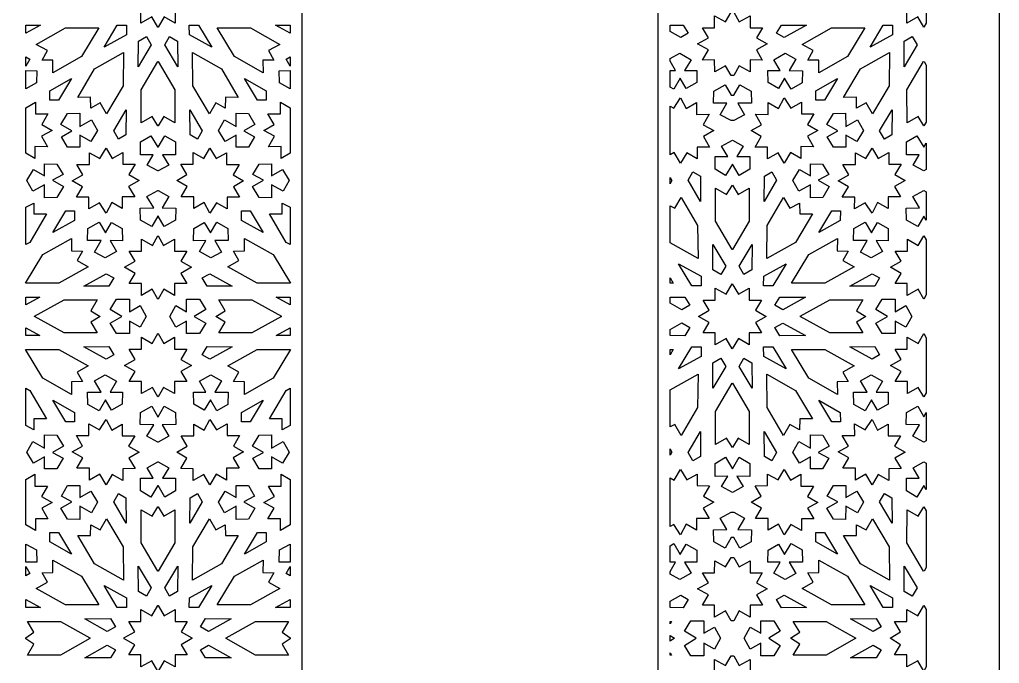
# Model space of a CAD drawing. Extents: x -345 to 345, y -870 to 870.
# Drawn here: x -56.7 to 345, y 205.9 to 469.9 of the extents above; entities that cross this region are included whole.
import ezdxf

# ---------------------------------------------------------------- set-up
doc = ezdxf.new("R2010")
doc.units = 0
doc.layers.add('LAYER_1', color=18, linetype='CONTINUOUS')
doc.layers.add('LAYER_2', color=4, linetype='CONTINUOUS')

msp = doc.modelspace()

# ---------------------------------------------------------------- linework, layer by layer
at = {"layer": 'LAYER_1'}
for points in [[(-345, -870), (345, -870), (345, 870), (-345, 870)], [(315, 491.99), (315, 468.44), (314.01, 466.79), (311.51, 470.99), (307.04, 468.47), (307.05, 473.38), (302.04, 473.39), (304.49, 477.53), (300.15, 480.22), (304.49, 482.91), (302.04, 487.05), (307.05, 487.06), (307.04, 491.97), (311.51, 489.45), (314.01, 493.64)], [(-48.17, 467.65), (-54.17, 464.35), (-54.17, 467.66)], [(-24.26, 466.47), (-31.35, 454.74), (-43.09, 448.12), (-43.05, 453.25), (-47.55, 453.33), (-45.36, 457.18), (-49.91, 459.74), (-37.94, 466.49)], [(-12.9, 463.67), (-22.07, 458.56), (-16.68, 467.57), (-12.85, 467.58)], [(16.68, 467.57), (22.07, 458.56), (12.9, 463.67), (12.85, 467.58)], [(49.91, 459.74), (45.36, 457.18), (47.55, 453.33), (43.05, 453.25), (43.09, 448.12), (31.35, 454.74), (24.26, 466.47), (37.94, 466.49)], [(54.17, 464.35), (48.17, 467.65), (54.17, 467.66)], [(217.42, 464.33), (214.34, 462.6), (210, 464.99), (210, 467.66), (215.39, 467.67)], [(265.86, 467.65), (256.69, 462.6), (253.61, 464.33), (255.64, 467.67)], [(289.78, 466.47), (282.69, 454.74), (270.95, 448.12), (270.98, 453.25), (266.49, 453.33), (268.68, 457.18), (264.13, 459.74), (276.1, 466.49)], [(301.13, 463.67), (291.97, 458.56), (297.36, 467.57), (301.19, 467.58)], [(-2.78, 459.54), (-8.09, 450.6), (-8.05, 461.05), (-4.74, 462.95)], [(8.05, 461.05), (8.09, 450.6), (2.78, 459.54), (4.74, 462.95)], [(311.25, 459.54), (305.95, 450.6), (305.99, 461.05), (309.29, 462.95)], [(-52.51, 453.7), (-54.17, 450.84), (-54.17, 454.59)], [(-14.28, 442.78), (-21.07, 431.29), (-23.66, 435.76), (-27.59, 433.63), (-27.66, 438.03), (-32.9, 438.02), (-25.98, 449.73), (-14.12, 456.42)], [(25.98, 449.73), (32.9, 438.02), (27.66, 438.03), (27.59, 433.63), (23.66, 435.76), (21.07, 431.29), (14.28, 442.78), (14.12, 456.42)], [(54.17, 450.84), (52.51, 453.7), (54.17, 454.59)], [(218.55, 453.46), (215.94, 449.02), (220.94, 449.06), (220.89, 444.11), (216.56, 441.59), (214.08, 445.84), (211.47, 441.41), (210, 442.23), (210, 448.98), (212.24, 448.99), (210, 452.85), (210, 453.96), (213.93, 456.08)], [(261.53, 453.7), (258.79, 448.99), (264.32, 448.95), (264.19, 444.01), (259.56, 441.41), (256.95, 445.84), (254.48, 441.59), (250.14, 444.11), (250.09, 449.06), (255.09, 449.02), (252.48, 453.46), (257.1, 456.08)], [(299.76, 442.78), (292.97, 431.29), (290.38, 435.76), (286.44, 433.63), (286.38, 438.03), (281.13, 438.02), (288.06, 449.73), (299.92, 456.42)], [(6.94, 441.05), (6.92, 427.52), (2.39, 430.11), (0.02, 426.33), (0, 426.37), (-0.02, 426.33), (-2.39, 430.11), (-6.92, 427.52), (-6.94, 441.05), (-0.12, 452.68), (-0.02, 452.61), (0, 452.63), (0.02, 452.61), (0.12, 452.68)], [(315, 451.16), (315, 427.91), (314.01, 426.33), (311.64, 430.11), (307.12, 427.52), (307.1, 441.05), (313.92, 452.68), (314.01, 452.61), (314.11, 452.68)], [(-49.72, 448.95), (-49.85, 444.01), (-54.17, 441.58), (-54.17, 448.98)], [(54.17, 441.58), (49.85, 444.01), (49.72, 448.95), (54.17, 448.98)], [(-40.8, 436.85), (-44.35, 436.84), (-44.3, 440.73), (-35.43, 445.73)], [(44.3, 440.73), (44.35, 436.84), (40.8, 436.85), (35.43, 445.73)], [(243.16, 440.62), (243.3, 435.68), (237.78, 435.62), (240.53, 430.92), (236.06, 428.53), (236.05, 428.53), (235.52, 428.53), (234.98, 428.53), (234.98, 428.53), (230.5, 430.92), (233.26, 435.62), (227.73, 435.68), (227.87, 440.62), (232.51, 443.21), (234.98, 438.93), (234.98, 438.93), (235.52, 438.93), (236.05, 438.93), (236.06, 438.93), (238.52, 443.21)], [(273.24, 436.85), (269.68, 436.84), (269.74, 440.73), (278.61, 445.73)], [(-50.18, 431.22), (-45.11, 431.2), (-47.66, 426.9), (-43.44, 424.49), (-47.78, 422.05), (-45.3, 417.79), (-50.45, 417.81), (-50.46, 412.98), (-54.17, 415.1), (-54.17, 433.75), (-50.18, 436)], [(54.17, 433.75), (54.17, 415.1), (50.46, 412.98), (50.45, 417.81), (45.3, 417.79), (47.78, 422.05), (43.44, 424.49), (47.66, 426.9), (45.11, 431.2), (50.18, 431.22), (50.18, 436)], [(216.59, 433.44), (220.85, 435.87), (220.86, 431.04), (226.01, 431.06), (223.53, 426.8), (227.87, 424.36), (223.65, 421.95), (226.2, 417.65), (221.12, 417.63), (221.13, 412.85), (216.79, 415.29), (214.3, 411.04), (211.71, 415.41), (210, 414.43), (210, 434.41), (211.51, 433.56), (214.29, 437.82)], [(259.52, 433.56), (263.86, 436), (263.85, 431.22), (268.92, 431.2), (266.38, 426.9), (270.6, 424.49), (266.25, 422.05), (268.74, 417.79), (263.59, 417.81), (263.58, 412.98), (259.32, 415.41), (256.74, 411.04), (254.24, 415.29), (249.9, 412.85), (249.91, 417.63), (244.83, 417.65), (247.38, 421.95), (243.16, 424.36), (247.51, 426.8), (245.02, 431.06), (250.17, 431.04), (250.18, 435.87), (254.44, 433.44), (256.74, 437.82)], [(-32.05, 426.09), (-27.24, 428.77), (-24.83, 424.42), (-27.51, 419.9), (-32.03, 422.47), (-32.01, 417.57), (-37.05, 417.63), (-39.61, 421.89), (-35.27, 424.31), (-39.78, 426.87), (-37.12, 431.4), (-32.07, 431.51)], [(-13.14, 422.61), (-16.21, 420.85), (-18.16, 424.25), (-13.05, 432.94)], [(18.16, 424.25), (16.21, 420.85), (13.14, 422.61), (13.05, 432.94)], [(37.12, 431.4), (39.78, 426.87), (35.27, 424.31), (39.61, 421.89), (37.05, 417.63), (32.01, 417.57), (32.03, 422.47), (27.51, 419.9), (24.83, 424.42), (27.24, 428.77), (32.05, 426.09), (32.07, 431.51)], [(281.99, 426.09), (286.8, 428.77), (289.21, 424.42), (286.52, 419.9), (282.01, 422.47), (282.03, 417.57), (276.98, 417.63), (274.42, 421.89), (278.77, 424.31), (274.25, 426.87), (276.92, 431.4), (281.96, 431.51)], [(300.9, 422.61), (297.83, 420.85), (295.88, 424.25), (300.98, 432.94)], [(7.17, 419.72), (7.15, 414.49), (1.92, 414.5), (4.44, 410.27), (0.02, 407.85), (0, 407.86), (-0.02, 407.85), (-4.44, 410.27), (-1.92, 414.5), (-7.15, 414.49), (-7.17, 419.72), (-2.86, 422.3), (-0.02, 417.63), (0, 417.67), (0.02, 417.63), (2.86, 422.3)], [(314.01, 417.63), (315, 419.25), (315, 408.39), (314.01, 407.85), (309.59, 410.27), (312.11, 414.5), (306.89, 414.49), (306.87, 419.72), (311.17, 422.3)], [(239.92, 418.03), (237.4, 413.79), (242.63, 413.8), (242.64, 408.57), (238.34, 405.99), (235.52, 410.66), (232.69, 405.99), (228.39, 408.57), (228.41, 413.8), (233.63, 413.79), (231.11, 418.03), (235.52, 420.44)], [(-18.76, 413), (-14.42, 415.44), (-14.43, 410.66), (-9.36, 410.64), (-11.9, 406.34), (-7.68, 403.93), (-12.03, 401.49), (-9.54, 397.23), (-14.69, 397.25), (-14.7, 392.42), (-18.96, 394.85), (-21.26, 390.47), (-24.04, 394.74), (-28.38, 392.29), (-28.37, 397.07), (-33.45, 397.09), (-30.9, 401.39), (-35.12, 403.8), (-30.77, 406.24), (-33.26, 410.5), (-28.11, 410.48), (-28.1, 415.31), (-23.84, 412.88), (-21.26, 417.25)], [(23.84, 412.88), (28.1, 415.31), (28.11, 410.48), (33.26, 410.5), (30.77, 406.24), (35.12, 403.8), (30.9, 401.39), (33.45, 397.09), (28.37, 397.07), (28.38, 392.29), (24.04, 394.74), (21.26, 390.47), (18.96, 394.85), (14.7, 392.42), (14.69, 397.25), (9.54, 397.23), (12.03, 401.49), (7.68, 403.93), (11.9, 406.34), (9.36, 410.64), (14.43, 410.66), (14.42, 415.44), (18.76, 413), (21.26, 417.25)], [(295.27, 413), (299.61, 415.44), (299.61, 410.66), (304.68, 410.64), (302.14, 406.34), (306.35, 403.93), (302.01, 401.49), (304.49, 397.23), (299.34, 397.25), (299.33, 392.42), (295.07, 394.85), (292.77, 390.47), (290, 394.74), (285.65, 392.29), (285.66, 397.07), (280.59, 397.09), (283.13, 401.39), (278.92, 403.8), (283.26, 406.24), (280.77, 410.5), (285.93, 410.48), (285.93, 415.31), (290.19, 412.88), (292.78, 417.25)], [(-41.51, 410.66), (-38.94, 406.4), (-43.29, 403.99), (-38.77, 401.42), (-41.44, 396.89), (-46.48, 396.78), (-46.51, 402.2), (-51.32, 399.53), (-53.73, 403.87), (-51.05, 408.39), (-46.53, 405.82), (-46.55, 410.72)], [(46.53, 405.82), (51.05, 408.39), (53.73, 403.87), (51.32, 399.53), (46.51, 402.2), (46.48, 396.78), (41.44, 396.89), (38.77, 401.42), (43.29, 403.99), (38.94, 406.4), (41.51, 410.66), (46.55, 410.72)], [(272.53, 410.66), (275.09, 406.4), (270.74, 403.99), (275.26, 401.42), (272.6, 396.89), (267.55, 396.78), (267.53, 402.2), (262.72, 399.53), (260.3, 403.87), (262.99, 408.39), (267.51, 405.82), (267.49, 410.72)], [(222.42, 405.68), (222.5, 395.35), (217.4, 404.04), (219.35, 407.44)], [(253.63, 404.04), (248.53, 395.35), (248.62, 405.68), (251.68, 407.44)], [(210.73, 403.87), (210, 402.56), (210, 405.1)], [(237.87, 398.18), (242.39, 400.78), (242.42, 387.24), (235.59, 375.61), (235.52, 375.68), (235.44, 375.61), (228.62, 387.24), (228.64, 400.78), (233.16, 398.18), (235.52, 401.96)], [(4.52, 397.37), (1.76, 392.67), (7.29, 392.61), (7.15, 387.67), (2.51, 385.08), (0.04, 389.36), (0.03, 389.36), (0.02, 389.36), (0.01, 389.36), (0.01, 389.36), (0, 389.35), (-0.01, 389.36), (-0.01, 389.36), (-0.02, 389.36), (-0.03, 389.36), (-0.04, 389.36), (-2.51, 385.08), (-7.15, 387.67), (-7.29, 392.61), (-1.76, 392.67), (-4.52, 397.37), (-0.04, 399.76), (-0.04, 399.76), (-0.03, 399.76), (-0.03, 399.76), (-0.02, 399.76), (-0.02, 399.76), (-0.01, 399.76), (-0.01, 399.76), (-0.01, 399.76), (0, 399.76), (0.01, 399.76), (0.01, 399.76), (0.01, 399.76), (0.02, 399.76), (0.02, 399.76), (0.03, 399.76), (0.03, 399.76), (0.04, 399.76), (0.04, 399.76)], [(315, 399.24), (315, 387.68), (314.03, 389.36), (314.02, 389.36), (314.01, 389.36), (314, 389.36), (314, 389.36), (311.53, 385.08), (306.89, 387.67), (306.75, 392.61), (312.28, 392.67), (309.52, 397.37), (314, 399.76), (314, 399.76), (314, 399.76), (314.01, 399.76), (314.01, 399.76), (314.02, 399.76), (314.02, 399.76), (314.03, 399.76), (314.03, 399.76)], [(-50.9, 390.26), (-45.66, 390.27), (-52.58, 378.56), (-54.17, 377.66), (-54.17, 392.92), (-50.96, 394.67)], [(54.17, 392.92), (54.17, 377.66), (52.58, 378.56), (45.66, 390.27), (50.9, 390.26), (50.96, 394.67)], [(221.28, 385.51), (221.44, 371.87), (210, 378.32), (210, 393.56), (211.89, 392.53), (214.49, 397)], [(259.14, 392.53), (263.07, 394.67), (263.14, 390.26), (268.38, 390.27), (261.45, 378.56), (249.6, 371.87), (249.75, 385.51), (256.54, 397)], [(-34.26, 387.56), (-43.13, 382.56), (-37.76, 391.44), (-34.2, 391.45)], [(37.76, 391.44), (43.13, 382.56), (34.26, 387.56), (34.2, 391.45)], [(279.77, 387.56), (270.91, 382.56), (276.28, 391.44), (279.83, 391.45)], [(-21.48, 382.45), (-19, 386.7), (-14.66, 384.18), (-14.61, 379.23), (-19.61, 379.27), (-17.01, 374.83), (-21.63, 372.21), (-26.05, 374.59), (-23.31, 379.3), (-28.84, 379.34), (-28.71, 384.29), (-24.08, 386.89)], [(28.71, 384.29), (28.84, 379.34), (23.31, 379.3), (26.05, 374.59), (21.63, 372.21), (17.01, 374.83), (19.61, 379.27), (14.61, 379.23), (14.66, 384.18), (19, 386.7), (21.48, 382.45), (24.08, 386.89)], [(292.56, 382.45), (295.04, 386.7), (299.38, 384.18), (299.42, 379.23), (294.43, 379.27), (297.03, 374.83), (292.41, 372.21), (287.99, 374.59), (290.73, 379.3), (285.2, 379.34), (285.32, 384.29), (289.96, 386.89)], [(-35.5, 375.04), (-31.01, 374.96), (-33.2, 371.11), (-28.65, 368.55), (-40.62, 361.8), (-54.3, 361.82), (-47.21, 373.56), (-35.47, 380.18)], [(2.29, 377.32), (6.75, 379.86), (6.76, 374.95), (11.77, 374.97), (9.35, 370.82), (13.74, 368.34), (9.36, 365.83), (11.81, 361.69), (6.8, 361.69), (6.81, 356.78), (2.34, 359.3), (0.02, 355.28), (0, 355.32), (-0.02, 355.28), (-2.34, 359.3), (-6.81, 356.78), (-6.8, 361.69), (-11.81, 361.69), (-9.36, 365.83), (-13.74, 368.34), (-9.35, 370.82), (-11.77, 374.97), (-6.76, 374.95), (-6.75, 379.86), (-2.29, 377.32), (-0.02, 381.24), (0, 381.2), (0.02, 381.24)], [(47.21, 373.56), (54.3, 361.82), (40.62, 361.8), (28.65, 368.55), (33.2, 371.11), (31.01, 374.96), (35.5, 375.04), (35.47, 380.18)], [(232.77, 368.76), (230.81, 365.34), (227.5, 367.24), (227.46, 377.69)], [(243.53, 367.24), (240.22, 365.34), (238.26, 368.76), (243.57, 377.69)], [(278.53, 375.04), (283.03, 374.96), (280.84, 371.11), (285.39, 368.55), (273.41, 361.8), (259.73, 361.82), (266.83, 373.56), (278.56, 380.18)], [(315, 379.54), (315, 356.99), (314.01, 355.28), (311.69, 359.3), (307.23, 356.78), (307.24, 361.69), (302.23, 361.69), (304.68, 365.83), (300.29, 368.34), (304.69, 370.82), (302.26, 374.97), (307.27, 374.95), (307.29, 379.86), (311.74, 377.32), (314.01, 381.24)], [(222.65, 364.63), (222.71, 360.71), (218.88, 360.72), (213.49, 369.73)], [(252.16, 360.72), (248.32, 360.71), (248.38, 364.63), (257.54, 369.73)], [(-18.13, 363.96), (-20.17, 360.62), (-30.38, 360.64), (-21.21, 365.7)], [(30.38, 360.64), (20.17, 360.62), (18.13, 363.96), (21.21, 365.7)], [(295.9, 363.96), (293.87, 360.62), (283.65, 360.64), (292.82, 365.7)], [(211.3, 361.82), (210, 361.82), (210, 363.97)], [(237.96, 357.3), (242.43, 359.82), (242.42, 354.91), (247.43, 354.91), (244.98, 350.77), (249.36, 348.2), (244.98, 345.63), (247.43, 341.49), (242.42, 341.48), (242.43, 336.58), (237.96, 339.09), (235.47, 334.9), (232.98, 339.09), (228.52, 336.58), (228.52, 341.48), (223.52, 341.49), (225.96, 345.63), (221.58, 348.2), (225.96, 350.77), (223.52, 354.91), (228.52, 354.91), (228.52, 359.82), (232.98, 357.3), (235.47, 361.5)], [(-48.5, 356.07), (-54.17, 352.89), (-54.17, 356.1)], [(-27.59, 350.53), (-23.73, 348.2), (-27.59, 345.87), (-24.96, 341.42), (-38.5, 341.45), (-50.6, 348.17), (-50.56, 348.2), (-50.6, 348.23), (-38.5, 354.95), (-24.96, 354.97)], [(-11.67, 355.24), (-11.66, 350.12), (-7.35, 352.6), (-4.87, 348.2), (-7.35, 343.79), (-11.66, 346.28), (-11.67, 341.16), (-17, 341.15), (-19.62, 345.38), (-14.85, 348.2), (-19.62, 351.02), (-17, 355.24)], [(19.62, 351.02), (14.85, 348.2), (19.62, 345.38), (17, 341.15), (11.67, 341.16), (11.66, 346.28), (7.35, 343.79), (4.87, 348.2), (7.35, 352.6), (11.66, 350.12), (11.67, 355.24), (17, 355.24)], [(38.5, 354.95), (50.6, 348.23), (50.56, 348.2), (50.6, 348.17), (38.5, 341.45), (24.96, 341.42), (27.59, 345.87), (23.73, 348.2), (27.59, 350.53), (24.96, 354.97)], [(54.17, 352.89), (48.5, 356.07), (54.17, 356.1)], [(218.07, 352.78), (214.77, 350.91), (214.75, 350.92), (214.73, 350.91), (210, 353.55), (210, 356.1), (216, 356.14)], [(265.47, 356.07), (256.24, 350.92), (252.94, 352.78), (254.99, 356.14)], [(286.36, 350.53), (290.22, 348.2), (286.36, 345.87), (288.99, 341.42), (275.45, 341.45), (263.34, 348.17), (263.39, 348.2), (263.34, 348.23), (275.45, 354.95), (288.99, 354.97)], [(302.28, 355.24), (302.29, 350.12), (306.6, 352.6), (309.08, 348.2), (306.6, 343.79), (302.29, 346.28), (302.28, 341.16), (296.94, 341.15), (294.32, 345.38), (299.1, 348.2), (294.32, 351.02), (296.94, 355.24)], [(-48.5, 340.33), (-54.17, 340.29), (-54.17, 343.5)], [(54.17, 340.29), (48.5, 340.33), (54.17, 343.5)], [(218.07, 343.62), (216, 340.26), (210, 340.3), (210, 342.85), (214.73, 345.49), (214.75, 345.47), (214.77, 345.49)], [(265.47, 340.33), (254.99, 340.26), (252.94, 343.62), (256.24, 345.47)], [(2.34, 337.1), (6.81, 339.62), (6.8, 334.71), (11.81, 334.7), (9.36, 330.56), (13.74, 328.06), (9.35, 325.58), (11.77, 321.43), (6.76, 321.45), (6.75, 316.54), (2.29, 319.08), (0.02, 315.16), (0, 315.19), (-0.02, 315.16), (-2.29, 319.08), (-6.75, 316.54), (-6.76, 321.45), (-11.77, 321.43), (-9.35, 325.58), (-13.74, 328.06), (-9.36, 330.56), (-11.81, 334.7), (-6.8, 334.71), (-6.81, 339.62), (-2.34, 337.1), (-0.02, 341.12), (0, 341.08), (0.02, 341.12)], [(315, 339.41), (315, 316.86), (314.01, 315.16), (311.74, 319.08), (307.29, 316.54), (307.27, 321.45), (302.26, 321.43), (304.69, 325.58), (300.29, 328.06), (304.68, 330.56), (302.23, 334.7), (307.24, 334.71), (307.23, 339.62), (311.69, 337.1), (314.01, 341.12)], [(-28.65, 327.85), (-33.2, 325.29), (-31.01, 321.44), (-35.5, 321.36), (-35.47, 316.22), (-47.21, 322.84), (-54.3, 334.58), (-40.62, 334.6)], [(-18.13, 332.43), (-21.21, 330.7), (-30.38, 335.76), (-20.17, 335.78)], [(30.38, 335.76), (21.21, 330.7), (18.13, 332.43), (20.17, 335.78)], [(54.3, 334.58), (47.21, 322.84), (35.47, 316.22), (35.5, 321.36), (31.01, 321.44), (33.2, 325.29), (28.65, 327.85), (40.62, 334.6)], [(211.3, 334.58), (210, 332.43), (210, 334.58)], [(222.65, 331.77), (213.49, 326.67), (218.88, 335.67), (222.71, 335.68)], [(252.16, 335.67), (257.54, 326.67), (248.38, 331.77), (248.32, 335.68)], [(285.39, 327.85), (280.84, 325.29), (283.03, 321.44), (278.53, 321.36), (278.56, 316.22), (266.83, 322.84), (259.73, 334.58), (273.41, 334.6)], [(295.9, 332.43), (292.82, 330.7), (283.65, 335.76), (293.87, 335.78)], [(232.77, 327.64), (227.46, 318.71), (227.5, 329.16), (230.81, 331.06)], [(243.53, 329.16), (243.57, 318.71), (238.26, 327.64), (240.22, 331.06)], [(-17.01, 321.57), (-19.61, 317.13), (-14.61, 317.17), (-14.66, 312.22), (-19, 309.7), (-21.48, 313.95), (-24.08, 309.51), (-28.71, 312.11), (-28.84, 317.06), (-23.31, 317.1), (-26.05, 321.81), (-21.63, 324.18)], [(26.05, 321.81), (23.31, 317.1), (28.84, 317.06), (28.71, 312.11), (24.08, 309.51), (21.48, 313.95), (19, 309.7), (14.66, 312.22), (14.61, 317.17), (19.61, 317.13), (17.01, 321.57), (21.63, 324.18)], [(221.28, 310.88), (214.49, 299.4), (211.89, 303.87), (210, 302.84), (210, 318.08), (221.44, 324.52)], [(261.45, 317.84), (268.38, 306.12), (263.14, 306.14), (263.07, 301.73), (259.14, 303.87), (256.54, 299.4), (249.75, 310.88), (249.6, 324.52)], [(297.03, 321.57), (294.43, 317.13), (299.42, 317.17), (299.38, 312.22), (295.04, 309.7), (292.56, 313.95), (289.96, 309.51), (285.32, 312.11), (285.2, 317.06), (290.73, 317.1), (287.99, 321.81), (292.41, 324.18)], [(-52.58, 317.84), (-45.66, 306.12), (-50.9, 306.14), (-50.96, 301.73), (-54.17, 303.47), (-54.17, 318.74)], [(54.17, 303.47), (50.96, 301.73), (50.9, 306.14), (45.66, 306.12), (52.58, 317.84), (54.17, 318.74)], [(242.42, 309.16), (242.39, 295.62), (237.87, 298.22), (235.52, 294.44), (233.16, 298.22), (228.64, 295.62), (228.62, 309.16), (235.44, 320.78), (235.52, 320.72), (235.59, 320.78)], [(-34.26, 308.84), (-34.2, 304.95), (-37.76, 304.96), (-43.13, 313.83)], [(37.76, 304.96), (34.2, 304.95), (34.26, 308.84), (43.13, 313.83)], [(279.77, 308.84), (279.83, 304.95), (276.28, 304.96), (270.91, 313.83)], [(7.15, 308.73), (7.29, 303.79), (1.76, 303.73), (4.52, 299.03), (0.04, 296.64), (0.04, 296.64), (0.03, 296.64), (0.03, 296.64), (0.02, 296.64), (0.02, 296.64), (0.01, 296.64), (0.01, 296.64), (0.01, 296.64), (0, 296.64), (-0.01, 296.64), (-0.01, 296.64), (-0.01, 296.64), (-0.02, 296.64), (-0.02, 296.64), (-0.03, 296.64), (-0.03, 296.64), (-0.04, 296.64), (-0.04, 296.64), (-4.52, 299.03), (-1.76, 303.73), (-7.29, 303.79), (-7.15, 308.73), (-2.51, 311.31), (-0.04, 307.04), (-0.03, 307.04), (-0.02, 307.04), (-0.01, 307.04), (-0.01, 307.04), (0, 307.05), (0.01, 307.04), (0.01, 307.04), (0.02, 307.04), (0.03, 307.04), (0.04, 307.04), (2.51, 311.31)], [(314, 307.04), (314, 307.04), (314.01, 307.04), (314.02, 307.04), (314.03, 307.04), (315, 308.72), (315, 297.16), (314.03, 296.64), (314.03, 296.64), (314.02, 296.64), (314.02, 296.64), (314.01, 296.64), (314.01, 296.64), (314, 296.64), (314, 296.64), (314, 296.64), (309.52, 299.03), (312.28, 303.73), (306.75, 303.79), (306.89, 308.73), (311.53, 311.31)], [(-18.96, 301.55), (-14.7, 303.98), (-14.69, 299.15), (-9.54, 299.17), (-12.03, 294.91), (-7.68, 292.47), (-11.9, 290.06), (-9.36, 285.76), (-14.43, 285.74), (-14.42, 280.95), (-18.76, 283.4), (-21.26, 279.15), (-23.84, 283.52), (-28.1, 281.08), (-28.11, 285.92), (-33.26, 285.9), (-30.77, 290.16), (-35.12, 292.59), (-30.9, 295), (-33.45, 299.31), (-28.37, 299.32), (-28.38, 304.11), (-24.04, 301.66), (-21.26, 305.92)], [(24.04, 301.66), (28.38, 304.11), (28.37, 299.32), (33.45, 299.31), (30.9, 295), (35.12, 292.59), (30.77, 290.16), (33.26, 285.9), (28.11, 285.92), (28.1, 281.08), (23.84, 283.52), (21.26, 279.15), (18.76, 283.4), (14.42, 280.95), (14.43, 285.74), (9.36, 285.76), (11.9, 290.06), (7.68, 292.47), (12.03, 294.91), (9.54, 299.17), (14.69, 299.15), (14.7, 303.98), (18.96, 301.55), (21.26, 305.92)], [(295.07, 301.55), (299.33, 303.98), (299.34, 299.15), (304.49, 299.17), (302.01, 294.91), (306.35, 292.47), (302.14, 290.06), (304.68, 285.76), (299.61, 285.74), (299.61, 280.95), (295.27, 283.4), (292.78, 279.15), (290.19, 283.52), (285.93, 281.08), (285.93, 285.92), (280.77, 285.9), (283.26, 290.16), (278.92, 292.59), (283.13, 295), (280.59, 299.31), (285.66, 299.32), (285.65, 304.11), (290, 301.66), (292.77, 305.92)], [(-41.44, 299.51), (-38.77, 294.98), (-43.29, 292.41), (-38.94, 290), (-41.51, 285.74), (-46.55, 285.68), (-46.53, 290.57), (-51.05, 288.01), (-53.73, 292.53), (-51.32, 296.87), (-46.51, 294.2), (-46.48, 299.62)], [(46.51, 294.2), (51.32, 296.87), (53.73, 292.53), (51.05, 288.01), (46.53, 290.57), (46.55, 285.68), (41.51, 285.74), (38.94, 290), (43.29, 292.41), (38.77, 294.98), (41.44, 299.51), (46.48, 299.62)], [(222.42, 290.72), (219.35, 288.96), (217.4, 292.35), (222.5, 301.05)], [(253.63, 292.35), (251.68, 288.96), (248.62, 290.72), (248.53, 301.05)], [(272.6, 299.51), (275.26, 294.98), (270.74, 292.41), (275.09, 290), (272.53, 285.74), (267.49, 285.68), (267.51, 290.57), (262.99, 288.01), (260.3, 292.53), (262.72, 296.87), (267.53, 294.2), (267.55, 299.62)], [(210.73, 292.53), (210, 291.3), (210, 293.84)], [(242.64, 287.83), (242.63, 282.59), (237.4, 282.6), (239.92, 278.37), (235.52, 275.95), (231.11, 278.37), (233.63, 282.6), (228.41, 282.59), (228.39, 287.83), (232.69, 290.41), (235.52, 285.73), (238.34, 290.41)], [(4.44, 286.13), (1.92, 281.9), (7.15, 281.91), (7.17, 276.68), (2.86, 274.1), (0.02, 278.77), (0, 278.73), (-0.02, 278.77), (-2.86, 274.1), (-7.17, 276.68), (-7.15, 281.91), (-1.92, 281.9), (-4.44, 286.13), (-0.02, 288.55), (0, 288.54), (0.02, 288.55)], [(216.79, 281.1), (221.13, 283.55), (221.12, 278.77), (226.2, 278.75), (223.65, 274.44), (227.87, 272.04), (223.53, 269.6), (226.01, 265.34), (220.86, 265.36), (220.85, 260.52), (216.59, 262.96), (214.29, 258.58), (211.51, 262.84), (210, 261.99), (210, 281.97), (211.71, 280.99), (214.3, 285.36)], [(259.32, 280.99), (263.58, 283.42), (263.59, 278.59), (268.74, 278.61), (266.25, 274.35), (270.6, 271.91), (266.38, 269.5), (268.92, 265.2), (263.85, 265.18), (263.86, 260.39), (259.52, 262.84), (256.74, 258.58), (254.44, 262.96), (250.18, 260.52), (250.17, 265.36), (245.02, 265.34), (247.51, 269.6), (243.16, 272.04), (247.38, 274.44), (244.83, 278.75), (249.91, 278.77), (249.9, 283.55), (254.24, 281.1), (256.74, 285.36)], [(315, 288.01), (315, 277.15), (314.01, 278.77), (311.17, 274.1), (306.87, 276.68), (306.89, 281.91), (312.11, 281.9), (309.59, 286.13), (314.01, 288.55)], [(-50.45, 278.59), (-45.3, 278.61), (-47.78, 274.35), (-43.44, 271.91), (-47.66, 269.5), (-45.11, 265.2), (-50.18, 265.18), (-50.18, 260.39), (-54.17, 262.65), (-54.17, 281.3), (-50.46, 283.42)], [(54.17, 281.3), (54.17, 262.65), (50.18, 260.39), (50.18, 265.18), (45.11, 265.2), (47.66, 269.5), (43.44, 271.91), (47.78, 274.35), (45.3, 278.61), (50.45, 278.59), (50.46, 283.42)], [(-32.03, 273.93), (-27.51, 276.5), (-24.83, 271.98), (-27.24, 267.63), (-32.05, 270.3), (-32.07, 264.89), (-37.12, 264.99), (-39.78, 269.52), (-35.27, 272.09), (-39.61, 274.51), (-37.05, 278.77), (-32.01, 278.83)], [(37.05, 278.77), (39.61, 274.51), (35.27, 272.09), (39.78, 269.52), (37.12, 264.99), (32.07, 264.89), (32.05, 270.3), (27.24, 267.63), (24.83, 271.98), (27.51, 276.5), (32.03, 273.93), (32.01, 278.83)], [(282.01, 273.93), (286.52, 276.5), (289.21, 271.98), (286.8, 267.63), (281.99, 270.3), (281.96, 264.89), (276.92, 264.99), (274.25, 269.52), (278.77, 272.09), (274.42, 274.51), (276.98, 278.77), (282.03, 278.83)], [(-13.14, 273.79), (-13.05, 263.45), (-18.16, 272.15), (-16.21, 275.55)], [(18.16, 272.15), (13.05, 263.45), (13.14, 273.79), (16.21, 275.55)], [(300.9, 273.79), (300.98, 263.45), (295.88, 272.15), (297.83, 275.55)], [(2.39, 266.29), (6.92, 268.88), (6.94, 255.34), (0.12, 243.72), (0.02, 243.78), (0, 243.77), (-0.02, 243.78), (-0.12, 243.72), (-6.94, 255.34), (-6.92, 268.88), (-2.39, 266.29), (-0.02, 270.06), (0, 270.03), (0.02, 270.06)], [(315, 268.49), (315, 245.24), (314.11, 243.72), (314.01, 243.78), (313.92, 243.72), (307.1, 255.34), (307.12, 268.88), (311.64, 266.29), (314.01, 270.06)], [(240.53, 265.48), (237.78, 260.78), (243.3, 260.72), (243.16, 255.77), (238.52, 253.19), (236.06, 257.47), (236.05, 257.46), (235.52, 257.47), (234.98, 257.46), (234.98, 257.47), (232.51, 253.19), (227.87, 255.77), (227.73, 260.72), (233.26, 260.78), (230.5, 265.48), (234.98, 267.86), (234.98, 267.86), (235.52, 267.86), (236.05, 267.86), (236.06, 267.86)], [(-14.28, 253.62), (-14.12, 239.98), (-25.98, 246.67), (-32.9, 258.38), (-27.66, 258.36), (-27.59, 262.77), (-23.66, 260.64), (-21.07, 265.1)], [(23.66, 260.64), (27.59, 262.77), (27.66, 258.36), (32.9, 258.38), (25.98, 246.67), (14.12, 239.98), (14.28, 253.62), (21.07, 265.1)], [(299.76, 253.62), (299.92, 239.98), (288.06, 246.67), (281.13, 258.38), (286.38, 258.36), (286.44, 262.77), (290.38, 260.64), (292.97, 265.1)], [(-40.8, 259.55), (-35.43, 250.67), (-44.3, 255.67), (-44.35, 259.56)], [(44.3, 255.67), (35.43, 250.67), (40.8, 259.55), (44.35, 259.56)], [(273.24, 259.55), (278.61, 250.67), (269.74, 255.67), (269.68, 259.56)], [(-49.85, 252.39), (-49.72, 247.45), (-54.17, 247.41), (-54.17, 254.82)], [(54.17, 247.41), (49.72, 247.45), (49.85, 252.39), (54.17, 254.82)], [(214.08, 250.55), (216.56, 254.81), (220.89, 252.28), (220.94, 247.34), (215.94, 247.38), (218.55, 242.94), (213.93, 240.32), (210, 242.43), (210, 243.55), (212.24, 247.4), (210, 247.42), (210, 254.16), (211.47, 254.99)], [(264.19, 252.39), (264.32, 247.45), (258.79, 247.4), (261.53, 242.7), (257.1, 240.32), (252.48, 242.94), (255.09, 247.38), (250.09, 247.34), (250.14, 252.28), (254.48, 254.81), (256.95, 250.55), (259.56, 254.99)], [(238.31, 245.43), (242.76, 247.97), (242.78, 243.06), (247.79, 243.08), (245.36, 238.92), (249.76, 236.44), (245.38, 233.94), (247.82, 229.8), (242.82, 229.79), (242.82, 224.89), (238.36, 227.4), (236.06, 223.38), (236.05, 223.38), (235.52, 223.38), (234.98, 223.38), (234.98, 223.38), (232.67, 227.4), (228.21, 224.89), (228.22, 229.79), (223.21, 229.8), (225.66, 233.94), (221.27, 236.44), (225.67, 238.92), (223.24, 243.08), (228.25, 243.06), (228.27, 247.97), (232.72, 245.43), (234.98, 249.35), (234.98, 249.35), (235.52, 249.35), (236.05, 249.35), (236.06, 249.35)], [(-52.51, 242.7), (-54.17, 241.8), (-54.17, 245.56)], [(-31.35, 241.66), (-24.26, 229.93), (-37.94, 229.91), (-49.91, 236.66), (-45.36, 239.21), (-47.55, 243.06), (-43.05, 243.14), (-43.09, 248.28)], [(-2.78, 236.86), (-4.74, 233.45), (-8.05, 235.34), (-8.09, 245.79)], [(8.05, 235.34), (4.74, 233.45), (2.78, 236.86), (8.09, 245.79)], [(43.05, 243.14), (47.55, 243.06), (45.36, 239.21), (49.91, 236.66), (37.94, 229.91), (24.26, 229.93), (31.35, 241.66), (43.09, 248.28)], [(54.17, 241.8), (52.51, 242.7), (54.17, 245.56)], [(282.69, 241.66), (289.78, 229.93), (276.1, 229.91), (264.13, 236.66), (268.68, 239.21), (266.49, 243.06), (270.98, 243.14), (270.95, 248.28)], [(311.25, 236.86), (309.29, 233.45), (305.99, 235.34), (305.95, 245.79)], [(-12.9, 232.73), (-12.85, 228.82), (-16.68, 228.83), (-22.07, 237.84)], [(16.68, 228.83), (12.85, 228.82), (12.9, 232.73), (22.07, 237.84)], [(301.13, 232.73), (301.19, 228.82), (297.36, 228.83), (291.97, 237.84)], [(217.42, 232.07), (215.39, 228.73), (210, 228.74), (210, 231.41), (214.34, 233.8)], [(265.86, 228.74), (255.64, 228.73), (253.61, 232.07), (256.69, 233.8)], [(-48.17, 228.74), (-54.17, 228.74), (-54.17, 232.05)], [(54.17, 228.74), (48.17, 228.74), (54.17, 232.05)], [(315, 227.95), (315, 204.41), (314.01, 202.76), (311.51, 206.95), (307.04, 204.43), (307.05, 209.34), (302.04, 209.35), (304.49, 213.49), (300.15, 216.18), (304.49, 218.87), (302.04, 223.01), (307.05, 223.02), (307.04, 227.93), (311.51, 225.41), (314.01, 229.6)], [(-40.02, 223.06), (-27.91, 216.33), (-27.96, 216.31), (-27.91, 216.28), (-27.96, 216.24), (-27.91, 216.21), (-27.96, 216.18), (-27.91, 216.15), (-27.96, 216.12), (-27.91, 216.08), (-27.96, 216.05), (-27.91, 216.03), (-40.02, 209.3), (-53.56, 209.28), (-50.92, 213.72), (-54.17, 215.93), (-54.17, 216.18), (-54.17, 216.43), (-50.92, 218.64), (-53.56, 223.08)], [(-17.46, 220.88), (-20.78, 219.02), (-30.03, 224.17), (-19.51, 224.24)], [(30.03, 224.17), (20.78, 219.02), (17.46, 220.88), (19.51, 224.24)], [(50.92, 218.64), (54.17, 216.43), (54.17, 216.18), (54.17, 215.93), (50.92, 213.72), (53.56, 209.28), (40.02, 209.3), (27.91, 216.03), (27.96, 216.05), (27.91, 216.08), (27.96, 216.12), (27.91, 216.15), (27.96, 216.18), (27.91, 216.21), (27.96, 216.24), (27.91, 216.28), (27.96, 216.31), (27.91, 216.33), (40.02, 223.06), (53.56, 223.08)], [(210, 222.14), (210, 223.08), (210.55, 223.08)], [(223.84, 223.35), (223.85, 218.23), (228.16, 220.71), (230.62, 216.18), (228.16, 211.65), (223.85, 214.13), (223.84, 209.01), (218.5, 209.01), (215.89, 213.24), (220.61, 216.18), (215.89, 219.12), (218.5, 223.35)], [(255.15, 219.12), (250.42, 216.18), (255.15, 213.24), (252.53, 209.01), (247.19, 209.01), (247.18, 214.13), (242.87, 211.65), (240.41, 216.18), (242.87, 220.71), (247.18, 218.23), (247.19, 223.35), (252.53, 223.35)], [(274.02, 223.06), (286.13, 216.18), (274.02, 209.3), (260.48, 209.28), (263.11, 213.72), (259.3, 216.18), (263.11, 218.64), (260.48, 223.08)], [(296.57, 220.88), (293.25, 219.02), (284, 224.17), (294.53, 224.24)], [(211.73, 216.18), (210, 214.98), (210, 216.18), (210, 217.38)], [(-17.46, 211.48), (-19.51, 208.12), (-30.03, 208.19), (-20.78, 213.34)], [(30.03, 208.19), (19.51, 208.12), (17.46, 211.48), (20.78, 213.34)], [(296.57, 211.48), (294.53, 208.12), (284, 208.19), (293.25, 213.34)], [(210.55, 209.28), (210, 209.28), (210, 210.22)]]:
    msp.add_lwpolyline(points, close=True, dxfattribs=at)
for points in [[(6.99, 473.38), (6.99, 468.47), (2.53, 470.99), (0.02, 466.79), (0, 466.83), (-0.02, 466.79), (-2.53, 470.99), (-6.99, 468.47), (-6.99, 473.38)], [(236.06, 473.01), (238.36, 468.99), (242.82, 471.51), (242.82, 466.6), (247.82, 466.6), (245.38, 462.46), (249.76, 459.95), (245.36, 457.47), (247.79, 453.32), (242.78, 453.34), (242.76, 448.43), (238.31, 450.97), (236.06, 447.04), (236.05, 447.05), (235.52, 447.04), (234.98, 447.05), (234.98, 447.04), (232.72, 450.97), (228.27, 448.43), (228.25, 453.34), (223.24, 453.32), (225.67, 457.47), (221.27, 459.95), (225.66, 462.46), (223.21, 466.6), (228.22, 466.6), (228.21, 471.51), (232.67, 468.99), (234.98, 473.01)], [(-0.02, 202.76), (-2.53, 206.95), (-6.99, 204.43), (-6.99, 209.34), (-11.99, 209.35), (-9.55, 213.49), (-13.93, 216.05), (-13.88, 216.08), (-13.93, 216.12), (-13.88, 216.15), (-13.93, 216.18), (-13.88, 216.21), (-13.93, 216.24), (-13.88, 216.28), (-13.93, 216.31), (-9.55, 218.87), (-11.99, 223.01), (-6.99, 223.02), (-6.99, 227.93), (-2.53, 225.41), (-0.02, 229.6), (0, 229.57), (0.02, 229.6), (2.53, 225.41), (6.99, 227.93), (6.99, 223.02), (11.99, 223.01), (9.55, 218.87), (13.93, 216.31), (13.88, 216.28), (13.93, 216.24), (13.88, 216.21), (13.93, 216.18), (13.88, 216.15), (13.93, 216.12), (13.88, 216.08), (13.93, 216.05), (9.55, 213.49), (11.99, 209.35), (6.99, 209.34), (6.99, 204.43), (2.53, 206.95), (0.02, 202.76)], [(228.22, 202.57), (228.21, 207.48), (232.67, 204.96), (234.98, 208.98), (234.98, 208.98), (235.52, 208.98), (236.05, 208.98), (236.06, 208.98), (238.36, 204.96), (242.82, 207.48), (242.82, 202.57)]]:
    msp.add_lwpolyline(points, dxfattribs=at)
at = {"layer": 'LAYER_2'}
for points in [[(59.17, -840), (59.17, 614.71)], [(205, 614.71), (205, -840)]]:
    msp.add_lwpolyline(points, dxfattribs=at)

doc.saveas('drawing.dxf')
